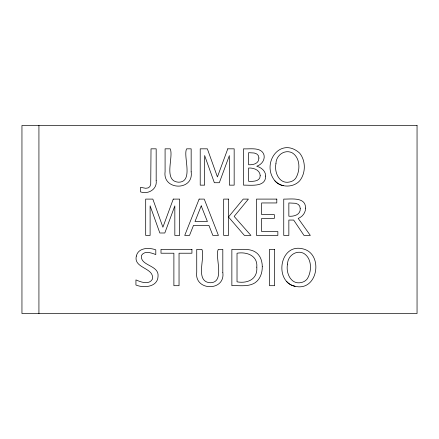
<?xml version="1.0" encoding="UTF-8"?>
<svg xmlns="http://www.w3.org/2000/svg" width="439" height="439" viewBox="0 0 439 439"><rect width="100%" height="100%" fill="white"/><g stroke="black" fill="none" stroke-linecap="round" stroke-linejoin="round"><path stroke-width="0.66" d="M228.516 216.965L243.217 199.097L248.397 199.097L234.163 216.427L250.927 235.425L244.397 235.425L228.516 217.014M295.035 286.277C318.143 291.935 323.971 253.166 302.515 248.781C279.555 243.266 273.865 281.712 295.035 286.277A14.877 14.877 0 0 1 286.469 281.361M274.896 180.819C281.075 187.865 293.351 187.733 299.628 180.895C305.873 173.185 305.906 160.8 299.628 153.096C280.34 135.881 260.717 163.434 274.896 180.819A14.877 14.877 0 0 0 283.462 185.735M38.928 125.472L38.928 313.528M191.157 171.847C193.95 191.146 162.463 190.663 165.086 171.704L165.086 148.826L170.244 148.826C173.822 157.146 162.858 181.378 178.711 182.207C193.983 181.922 182.849 155.911 186.641 148.826L191.157 148.826L191.157 171.847M222.809 272.394C225.602 291.688 194.115 291.205 196.738 272.246L196.738 249.368L201.896 249.368C205.479 257.688 194.51 281.92 210.363 282.749C225.635 282.464 214.501 256.453 218.293 249.368L222.809 249.368L222.809 272.394M275.955 163.566C274.062 172.137 279.264 184.528 289.762 181.955A9.74 9.74 0 0 0 295.749 178.196C300.391 170.612 300.495 157.793 292.094 152.772C284.538 149.03 275.972 155.494 275.955 163.566M287.534 264.108C285.635 272.679 290.837 285.07 301.335 282.502A9.74 9.74 0 0 0 307.322 278.738C311.97 271.159 312.069 258.341 303.667 253.314C296.111 249.571 287.545 256.036 287.534 264.108M256.804 267.164C257.781 279.226 247.596 283.742 237.022 281.843L237.022 253.221C246.702 251.558 257.902 255.613 256.804 267.164M156.174 180.561C157.387 189.247 148.217 194.664 140.54 191.903L140.54 187.338L145.743 188.293L148.245 187.876L149.858 186.613L150.731 184.303L151.021 148.826L156.174 148.826L156.174 180.561M262.281 266.671C262.341 272.811 260.217 279.402 254.856 282.892C247.964 287.128 239.485 285.284 231.863 285.696L231.863 249.368C240.588 250 251.832 247.069 258.423 254.647C261.2 258 262.253 262.39 262.281 266.671M265.655 176.072C265.765 187.563 250.74 184.929 243.513 185.154L243.513 148.826C249.961 149.309 261.485 146.659 264.026 155C265.118 160.054 261.463 164.751 256.744 166.227C261.276 167.495 265.727 170.963 265.655 176.072M136.326 256.074C133.242 268.619 154.989 267.609 152.311 279.308C148.81 285.207 140.804 282.008 135.936 279.901L135.936 285.01C143.772 288.352 157.919 287.09 158.056 276.126C159.033 264.838 139.575 265.963 141.506 255.344C144.661 250.301 151.439 252.908 155.796 254.571L155.796 249.857C149.134 247.338 138.263 247.503 136.326 256.074M260.206 175.578C260.338 181.609 252.886 181.505 248.617 181.302L248.617 168.044C253.424 167.665 260.025 169.981 260.206 175.578M305.544 208.102C305.654 212.772 302.46 216.778 298.202 218.413L310.329 235.425L303.997 235.425L293.664 220.06L288.851 220.06L288.851 235.425L283.748 235.425L283.748 199.097C290.909 199.284 305.791 196.645 305.544 208.102M300.243 208.569C300.688 214.775 293.817 216.696 288.851 216.207L288.851 202.95L295.656 203.301L298.202 204.354L299.733 206.111L300.243 208.569M258.928 158.029L258.362 160.883C256.475 164.384 252.211 164.877 248.617 164.779L248.617 152.679L254.263 153.013L256.853 154.018L258.412 155.686L258.928 158.029M173.262 199.097L162.902 227.204L152.838 199.097L145.693 199.097L145.693 235.425L150.111 235.425L150.111 205.798L159.834 232.994L164.817 232.994L174.832 205.869L174.832 235.425L179.644 235.425L179.644 199.097L173.262 199.097M227.781 148.826L217.42 176.928L207.356 148.826L200.211 148.826L200.211 185.154L204.629 185.154L204.629 155.527L214.353 182.723L219.335 182.723L229.35 155.598L229.35 185.154L234.163 185.154L234.163 148.826L227.781 148.826M199.13 199.097L184.726 235.425L189.511 235.425L193.511 225.361L208.904 225.361L212.855 235.425L218.424 235.425L204.239 199.097L199.13 199.097M201.221 205.869L195.009 221.53L207.406 221.53L201.221 205.869M417.05 125.472L21.95 125.472L21.95 313.528L417.05 313.528L417.05 125.472M228.516 199.097L223.681 199.097L223.681 235.425L228.516 235.425L228.516 199.097M276.8 199.097L256.497 199.097L256.497 235.425L277.854 235.425L277.854 231.572L261.655 231.572L261.655 218.413L274.342 218.413L274.342 214.611L261.655 214.611L261.655 202.95L276.8 202.95L276.8 199.097M191.931 249.368L160.998 249.368L160.998 253.221L173.888 253.221L173.888 285.696L179.041 285.696L179.041 253.221L191.931 253.221L191.931 249.368M274.649 249.368L269.497 249.368L269.497 285.696L274.649 285.696L274.649 249.368"/></g></svg>
